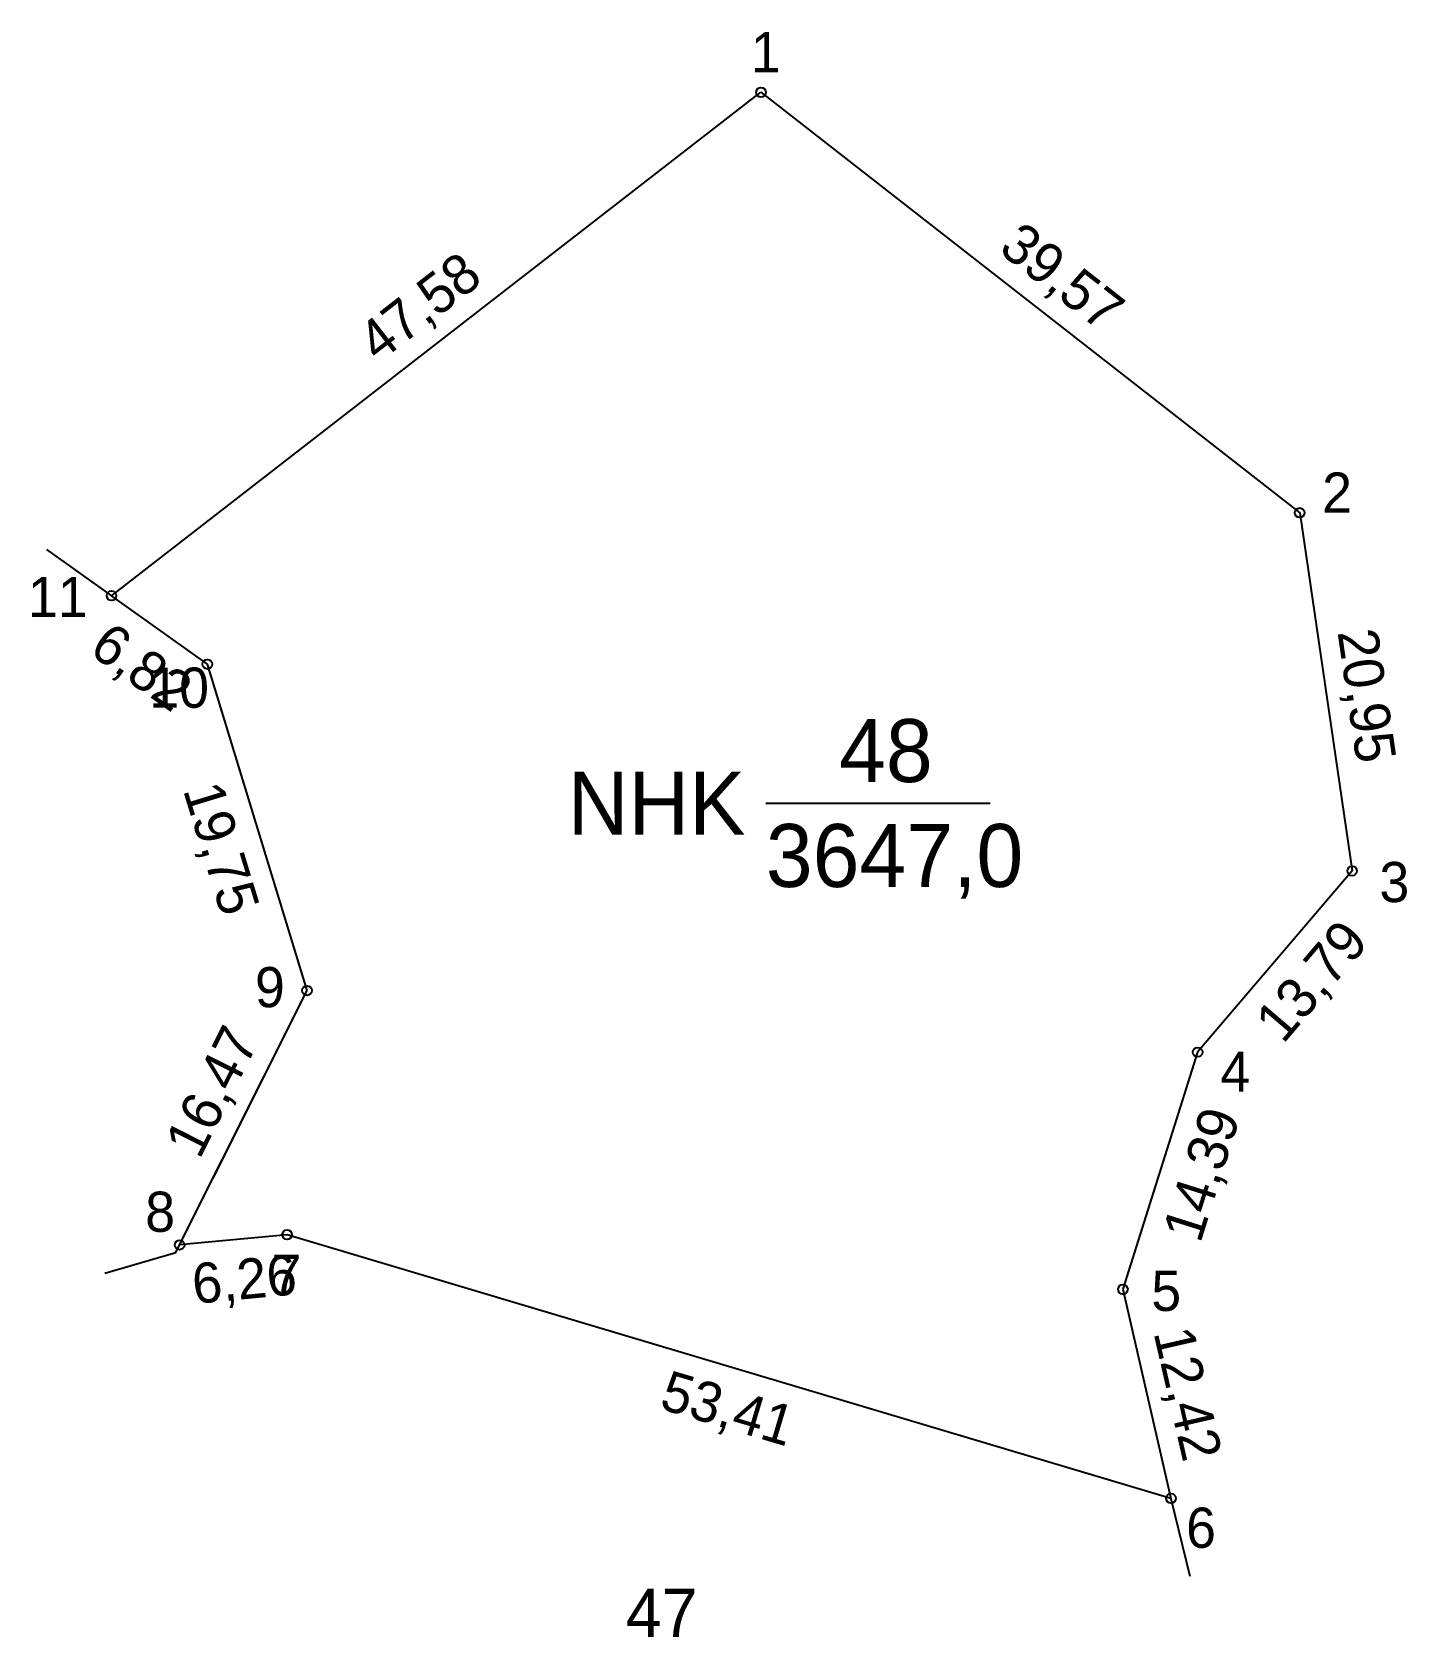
# Model space of a CAD drawing. Extents: x 549396.7 to 549476.3, y 1823372.7 to 1823465.6.
import ezdxf

# ---------------------------------------------------------------- set-up
doc = ezdxf.new("R2010")
doc.units = 0
for name, color, linetype in [('Level 10', 7, 'Continuous'), ('Level 17', 7, 'Continuous'), ('Level 42', 7, 'Continuous'), ('Level 43', 7, 'Continuous'), ('Level 44', 7, 'Continuous'), ('Level 45', 7, 'Continuous'), ('Level 46', 7, 'Continuous')]:
    doc.layers.add(name, color=color, linetype=linetype)

msp = doc.modelspace()

# ---------------------------------------------------------------- linework, layer by layer
at = {"layer": 'Level 10'}
for p, q in [((549401.337, 1823433.003), (549438.944, 1823462.146)), ((549438.944, 1823462.146), (549470.142, 1823437.806)), ((549470.142, 1823437.806), (549473.178, 1823417.074)), ((549406.89, 1823429.04), (549401.337, 1823433.003)), ((549412.66, 1823410.15), (549406.89, 1823429.04)), ((549473.178, 1823417.074), (549464.227, 1823406.581)), ((549405.278, 1823395.425), (549412.66, 1823410.15)), ((549464.227, 1823406.581), (549459.9, 1823392.854)), ((549411.506, 1823396.016), (549405.278, 1823395.425)), ((549462.684, 1823380.747), (549411.506, 1823396.016)), ((549459.9, 1823392.854), (549462.684, 1823380.747))]:
    msp.add_line(p, q, dxfattribs=at)
at = {"layer": 'Level 17'}
for centre in [(549438.944, 1823462.146), (549470.142, 1823437.806), (549401.337, 1823433.003), (549406.89, 1823429.04), (549473.178, 1823417.074), (549412.66, 1823410.15), (549464.227, 1823406.581), (549411.506, 1823396.016), (549405.278, 1823395.425), (549459.9, 1823392.854), (549462.684, 1823380.747)]:
    msp.add_circle(centre, 0.279, dxfattribs=at)
at = {"layer": 'Level 44'}
for p, q in [((549397.572, 1823435.689), (549401.337, 1823433.003)), ((549407.216, 1823399.291), (549412.66, 1823410.15)), ((549400.947, 1823393.783), (549405.06, 1823394.99)), ((549405.06, 1823394.99), (549405.278, 1823395.425)), ((549462.684, 1823380.747), (549463.786, 1823376.245))]:
    msp.add_line(p, q, dxfattribs=at)
at = {"layer": 'Level 45'}
msp.add_line((549439.228, 1823421.003), (549452.217, 1823421.003), dxfattribs=at)

# ---------------------------------------------------------------- texts
at = {"layer": 'Level 42'}
for s, rotation, p in [('39,57', 322.03942, (549452.625, 1823452.947)), ('47,58', 37.77338, (549416.789, 1823446.448)), ('6,82', 324.48575, (549399.96, 1823429.702)), ('20,95', 278.33119, (549472.327, 1823430.91)), ('19,75', 286.98543, (549405.466, 1823421.768)), ('13,79', 49.53433, (549469.173, 1823407.006)), ('16,47', 63.37428, (549406.433, 1823400.323)), ('14,39', 72.5042, (549464.378, 1823395.462)), ('6,26', 5.42079, (549406.119, 1823392.002)), ('12,42', 282.95002, (549461.668, 1823390.35)), ('53,41', 343.38748, (549432.982, 1823385.97))]:
    msp.add_text(s, height=2.3246, rotation=rotation, dxfattribs=at).set_placement(p)
at = {"layer": 'Level 43'}
for s, height, p in [('1', 2.325, (549438.359, 1823463.308)), ('2', 2.325, (549471.439, 1823437.813)), ('11', 2.3246, (549396.501, 1823431.772)), ('10', 2.3246, (549403.524, 1823426.52)), ('3', 2.325, (549474.757, 1823415.268)), ('9', 2.325, (549409.644, 1823409.183)), ('4', 2.325, (549465.542, 1823404.292)), ('8', 2.325, (549403.288, 1823396.181)), ('7', 2.325, (549410.603, 1823392.54)), ('5', 2.325, (549461.549, 1823391.6)), ('6', 2.325, (549463.563, 1823377.889))]:
    msp.add_text(s, height=height, dxfattribs=at).set_placement(p)
at = {"layer": 'Level 45'}
for s, p in [('48', (549443.469, 1823422.218)), ('NHK', (549427.75, 1823419.181)), ('3647,0', (549439.228, 1823416.144))]:
    msp.add_text(s, height=3.6442, dxfattribs=at).set_placement(p)
at = {"layer": 'Level 46'}
msp.add_text('47', height=2.7895, dxfattribs=at).set_placement((549431.117, 1823372.731))

doc.saveas('drawing.dxf')
